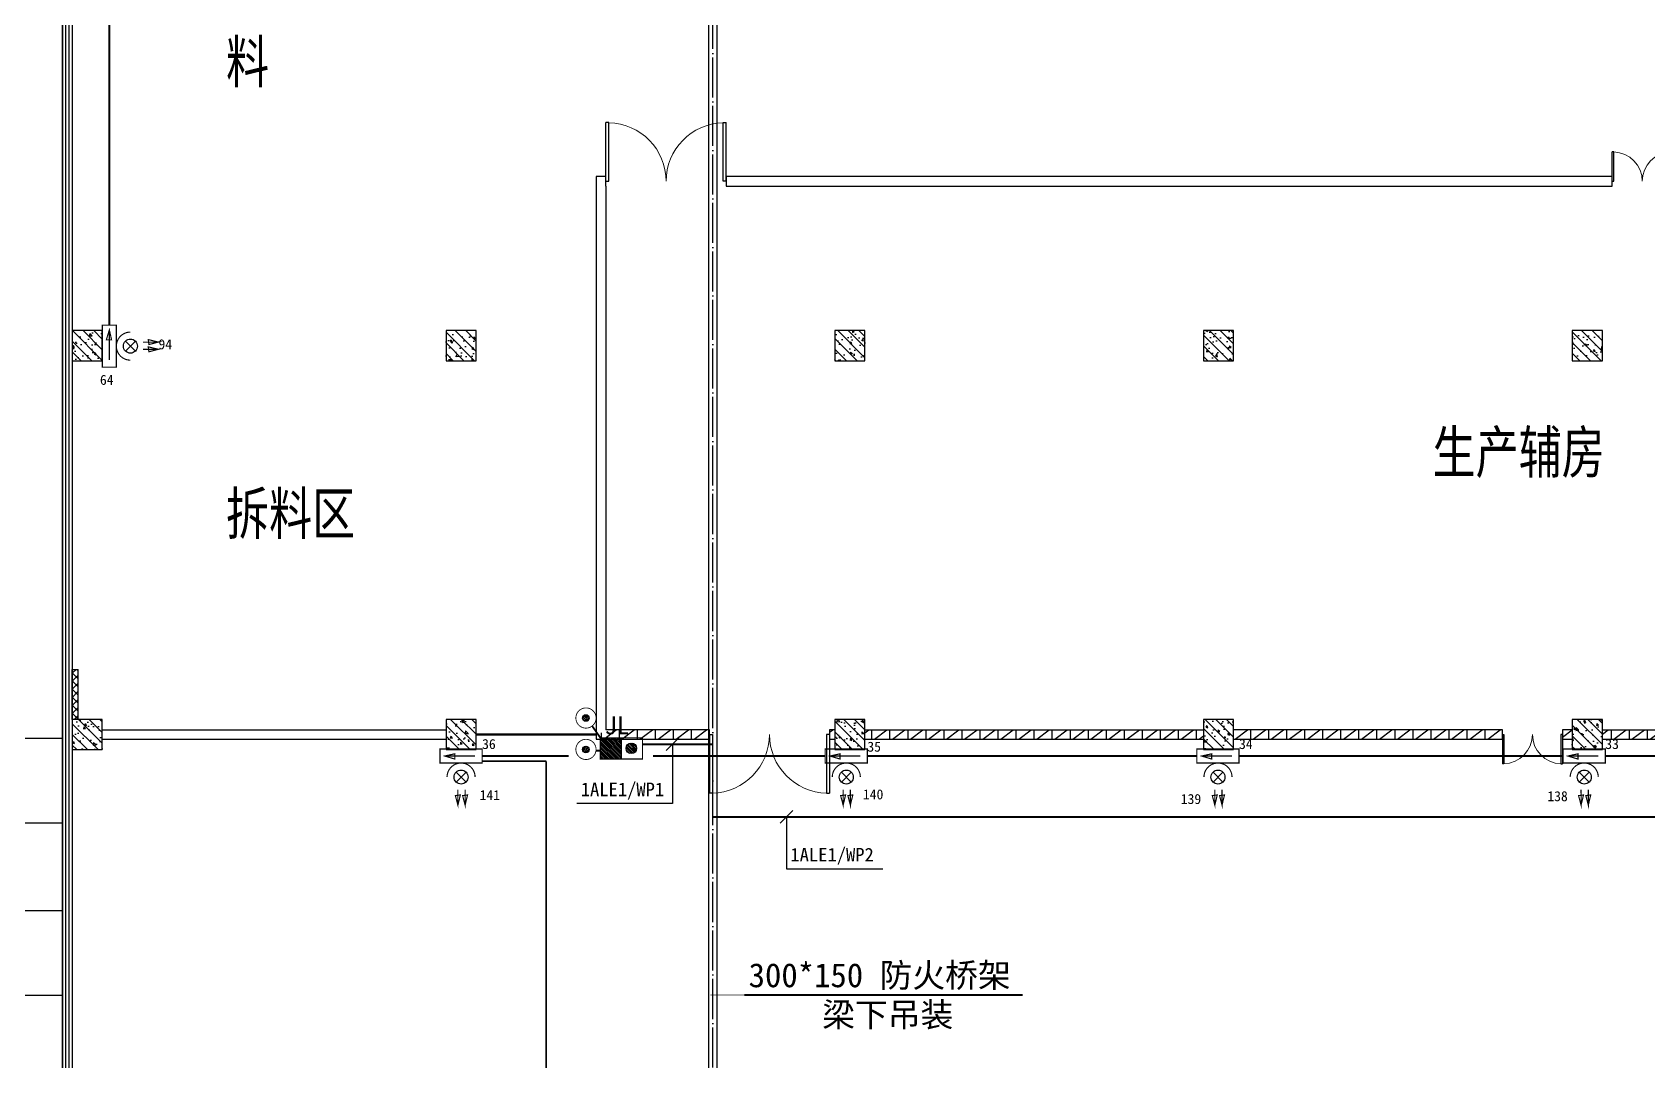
# Model space of a CAD drawing. Header units: millimetres. Extents: x -633009578 to 5705885, y -633235091 to 2571734.
# Drawn here: x 3029123 to 3069426, y 2090298 to 2115951 of the extents above; entities that cross this region are included whole.
import ezdxf

# ---------------------------------------------------------------- set-up
doc = ezdxf.new("R2010")
doc.units = ezdxf.units.MM
doc.header["$LTSCALE"] = 1000
doc.header["$MEASUREMENT"] = 0
doc.linetypes.add('DASH', pattern=[0.35, 0.25, -0.1])
doc.linetypes.add('DOTE', pattern=[2.4200000000000004, 2, -0.2, 0.02, -0.2])
doc.layers.get('0').update_dxf_attribs({"color": 9})
for name, color, linetype in [('000000000000电气', 7, 'Continuous'), ('A-COLUM(柱)', 255, 'Continuous'), ('A-DOOR(门）', 4, 'Continuous'), ('A-F-AREA(计算)', 5, 'Continuous'), ('A-FLOR(看线)', 8, 'Continuous'), ('A-HATH(填充)', 8, 'Continuous'), ('A-TEXT(房间)', 243, 'Continuous'), ('A-WALL(墙)', 255, 'Continuous'), ('A-WINDOW（窗）', 4, 'Continuous'), ('电-强电平面-标注', 3, 'Continuous'), ('电-强电平面-线缆', 3, 'Continuous'), ('电-桥架', 4, 'Continuous'), ('设备-照明', 3, 'Continuous'), ('设备-箱柜', 3, 'Continuous')]:
    doc.layers.add(name, color=color, linetype=linetype)
doc.styles.add('_TCH', font='simhei.ttf', dxfattribs={"width": 0.75, "bigfont": 'hztxt.shx'})
doc.styles.add('ELEC-DIM', font='simhei.ttf')
doc.styles.add('IDQSTYLE', font='simhei.ttf', dxfattribs={"width": 0.707, "bigfont": 'hztxt.shx'})
doc.styles.add('宋体', font='simhei.ttf')
pattern_1 = [(0, (597621.4751960551, 677964.29318137), (0, 350), []), (37.875, (598021.4751960551, 677964.29318137), (-169.61527734408, 218.0766567528281), []), (90, (598021.4751960551, 677964.29318137), (-450, 2.755455298081545e-14), [])]

# ---------------------------------------------------------------- blocks, each defined once
blk = doc.blocks.new('HC000078')
at = {"color": 0, "linetype": 'Continuous', "const_width": 0.2}
for points in [[(-3.750000000000028, 1.25), (3.75, 1.25), (3.75, -1.25), (-3.750000000000028, -1.25), (-3.750000000000028, 1.25)], [(2.5, 0), (-2.500000000000028, 0)]]:
    blk.add_lwpolyline(points, dxfattribs=at)
blk.add_lwpolyline([(2.917016710174721, 0), (1.120131515022848, 0.3984556212736834), (1.120131515022848, -0.539087017017323)], close=True, dxfattribs=at)
at = {"color": 0, "style": 'IDQSTYLE', "width": 0.7}
blk.add_attdef('PSFHATT', (5.75, -1.25), '', height=2.5, dxfattribs=at)
blk = doc.blocks.new('HC000064')
at = {"color": 0, "linetype": 'Continuous'}
for p, q in [((-0.8838834764831063, -0.8838834764831063), (0.8838834764831063, 0.8838834764831063)), ((-0.8838834764830494, 0.8838834764831063), (0.8838834764831631, -0.8838834764831063))]:
    blk.add_line(p, q, dxfattribs=at)
at = {"color": 0, "linetype": 'Continuous', "const_width": 0.2}
blk.add_lwpolyline([(5.710751695749348e-14, 2.499999999999886, 0.1989123673796647), (-1.767766952966326, 1.767766952966327, 0.1989123673796613), (-2.5, 1.951292859901378e-16, 0.1989123673796761), (-1.767766952966326, -1.76776695296644, 0.1989123673796782), (5.594010226827932e-14, -2.500000000000227)], format="xyb", dxfattribs=at)
for points in [[(2.226896073527712, 0.5659208660671311), (5.003498004369476, 0.5624686703930024), (3.296463286048663, 1.009912150058199), (3.185957433181557, 0.1260038671447887), (5.003498004369476, 0.5624686703930024)], [(2.224443767981995, -0.721123763554715), (5.001045698823816, -0.7245759592289005), (3.294010980502946, -0.2771324795636474), (3.18350512763584, -1.161040762477114), (5.001045698823816, -0.7245759592289005)]]:
    blk.add_lwpolyline(points, dxfattribs=at)
at = {"color": 0, "linetype": 'Continuous'}
for centre, radius, start, end in [((1.199040866595169e-14, -7.105427357601002e-14), 1.250000000000069, 135.0000000000036, 179.9999999999968), ((-2.259303855112194e-14, -1.740829702612245e-13), 1.250000000000117, 89.99999999999898, 134.9999999999991), ((-9.10937991704941e-14, -1.740829702612245e-13), 1.250000000000117, 45.00000000000085, 89.99999999999582), ((-1.252331571777177e-13, -7.088774012231625e-14), 1.250000000000068, 3.249254662582951e-12, 44.99999999999639), ((-2.284838984678572e-13, -5.684341886080801e-14), 1.250000000000172, 315.0000000000093, 2.605510395054555e-12), ((-2.264854970235319e-14, -5.695444116327053e-14), 1.250000000000034, 179.9999999999974, 225.0000000000007), ((-2.270406085358445e-14, -1.338928967697939e-13), 1.24999999999998, 224.9999999999983, 270.000000000001), ((-9.131584377541913e-14, 3.996802888650564e-15), 1.250000000000118, 270.0000000000042, 315.0000000000028)]:
    blk.add_arc(centre, radius, start, end, dxfattribs=at)
at = {"color": 0, "style": 'IDQSTYLE', "width": 0.7}
blk.add_attdef('PSFHATT', (7.003498004369476, -2.500000010000227), '', height=2.5, dxfattribs=at)
blk = doc.blocks.new('*X287')
at = {"color": 0, "linetype": 'Continuous'}
for p, q in [((236.0206220574499, 320.0249076624117), (237.378127662451, 321.3824132674129)), ((236.0683141725853, 320.496863846259), (236.9061714786037, 321.3347211522775)), ((236.1016244846389, 319.6816460208888), (237.721389303974, 321.3014108402239)), ((236.2512206413302, 319.4069781088681), (237.9960572159946, 321.1518146835326)), ((236.4546819671401, 319.1861753659661), (238.2168599588967, 320.9483533577227)), ((236.710333914097, 319.0175632442111), (238.3854720806517, 320.6927014107658)), ((237.0274190887965, 318.9103843501987), (238.4926509746641, 320.3756162360663)), ((237.4411960024395, 318.8998971951298), (238.503138129733, 319.9618393224233))]:
    blk.add_line(p, q, dxfattribs=at)
blk = doc.blocks.new('*X288')
at = {"color": 0, "linetype": 'Continuous'}
for p, q in [((234.7655414724513, 317.9212989399893), (239.3433150387835, 322.4990725063215)), ((234.7655414724513, 318.3455630087012), (238.9190509700716, 322.4990725063215)), ((234.7655414724513, 318.7698270774131), (238.4947869013596, 322.4990725063215)), ((234.7655414724513, 319.1940911461251), (238.0705228326477, 322.4990725063215)), ((234.7655414724513, 319.618355214837), (237.6462587639358, 322.4990725063215)), ((234.7655414724513, 320.0426192835489), (237.2219946952239, 322.4990725063215)), ((234.7655414724513, 320.4668833522609), (236.797730626512, 322.4990725063215)), ((234.7655414724513, 320.8911474209728), (236.3734665578, 322.4990725063215)), ((234.7655414724513, 321.3154114896847), (235.9492024890881, 322.4990725063215)), ((234.7655414724513, 321.7396755583966), (235.5249384203761, 322.4990725063215)), ((234.7655414724513, 322.1639396271086), (235.1006743516642, 322.4990725063215)), ((234.7675791074955, 317.4990725063215), (239.7655414724513, 322.4970348712774)), ((235.1918431762074, 317.4990725063215), (239.7655414724513, 322.0727708025654)), ((235.6161072449193, 317.4990725063215), (239.7655414724513, 321.6485067338535)), ((236.0403713136312, 317.4990725063215), (239.7655414724513, 321.2242426651416)), ((236.4646353823431, 317.4990725063215), (239.7655414724513, 320.7999785964296)), ((236.8888994510551, 317.4990725063215), (239.7655414724513, 320.3757145277177)), ((237.313163519767, 317.4990725063215), (239.7655414724513, 319.9514504590058)), ((237.7374275884789, 317.4990725063215), (239.7655414724513, 319.5271863902939)), ((238.1616916571909, 317.4990725063215), (239.7655414724513, 319.1029223215819)), ((238.5859557259028, 317.4990725063215), (239.7655414724513, 318.67865825287)), ((239.0102197946147, 317.4990725063215), (239.7655414724513, 318.2543941841581)), ((239.4344838633266, 317.4990725063215), (239.7655414724513, 317.8301301154461))]:
    blk.add_line(p, q, dxfattribs=at)
blk = doc.blocks.new('HC000436')
at = {"color": 0, "linetype": 'Continuous'}
blk.add_line((-2.5, 0), (2.5, 0), dxfattribs=at)
at = {"color": 0, "linetype": 'Continuous', "const_width": 0.3}
for points in [[(2.5, 0), (2.5, 5), (-2.5, 5), (-2.5, 0)], [(-2.5, 0), (-2.5, -5), (2.5, -5)], [(2.5, -5), (2.5, 0)]]:
    blk.add_lwpolyline(points, dxfattribs=at)
at = {"color": 0, "linetype": 'Continuous'}
blk.add_circle((0, -2.361578653910044), 1.25, dxfattribs=at)
at = {"color": 0, "linetype": 'Continuous', "rotation": 180}
blk.add_blockref('*X288', (237.2655414724512, 322.4990725063214), dxfattribs=at)
at = {"color": 0, "linetype": 'Continuous'}
blk.add_blockref('*X287', (-237.2655414724513, -322.4990725063215), dxfattribs=at)
at = {"color": 0, "style": 'IDQSTYLE', "width": 0.7}
blk.add_attdef('PSFHATT', (4.5, -5), '', height=2.5, dxfattribs=at)
blk = doc.blocks.new('*X290')
at = {"color": 0, "linetype": 'Continuous'}
for p, q in [((345.9396703441159, 231.3883717918953), (346.8559364392781, 232.3046378870575)), ((346.0001760270881, 231.8731415435793), (346.371166687594, 232.2441322040853)), ((346.06646209552, 231.0908994745874), (347.153408756586, 232.1778461356533)), ((346.2827710366403, 230.8829443469958), (347.3613638841776, 231.961537194533)), ((346.5911216184944, 230.7670308601379), (347.4772773710355, 231.653186612679)), ((347.1377250094184, 230.88937018235), (347.3549380488233, 231.1065832217549))]:
    blk.add_line(p, q, dxfattribs=at)
blk = doc.blocks.new('HC000448')
at = {"color": 0, "linetype": 'Continuous', "const_width": 0.2000000000000002}
blk.add_lwpolyline([(-2.377408307652388, 0, 1), (2.422591692347567, 0, 1)], format="xyb", close=True, dxfattribs=at)
at = {"color": 0, "linetype": 'Continuous'}
blk.add_circle((0, 0), 0.7803404143294566, dxfattribs=at)
blk.add_blockref('*X290', (-346.7053415061296, -231.5389667250438), dxfattribs=at)
at = {"color": 0, "style": 'IDQSTYLE', "width": 0.7}
blk.add_attdef('PSFHATT', (4.422591702347566, -2.400000009999977), '', height=2.5, dxfattribs=at)
blk = doc.blocks.new('$DorLib2D$00000213')
at = {"color": 0, "linetype": 'DASH', "const_width": 0.02}
blk.add_lwpolyline([(0.5, 3.552713678800501e-15), (-0.5, 3.552713678800501e-15)], dxfattribs=at)
blk = doc.blocks.new('$DorLib2D$00000002')
for p, q in [((-0.5, -5.684341886080802e-17), (-0.5000000000000007, 0.4875)), ((-0.4750000000000007, 0.4875), (-0.5000000000000007, 0.4875)), ((-0.475, -2.842170943040401e-17), (-0.4750000000000007, 0.4875)), ((0.475, -2.842170943040401e-17), (0.4750000000000007, 0.4875)), ((0.4750000000000007, 0.4875), (0.5000000000000007, 0.4875)), ((0.5, -5.684341886080802e-17), (0.5000000000000007, 0.4875)), ((-0.5, -5.684341886080802e-17), (-0.475, -2.842170943040401e-17)), ((0.5, -5.684341886080802e-17), (0.475, -2.842170943040401e-17))]:
    blk.add_line(p, q)
at = {"lineweight": 13}
for centre, start, end in [((-0.4875, -4.263256414560601e-17), 0, 88.53071641864632), ((0.4875, -4.263256414560601e-17), 91.4692835813537, 180)]:
    blk.add_arc(centre, 0.4875, start, end, dxfattribs=at)
blk = doc.blocks.new('$TCHSYS$WIN2D')
for p, q in [((-0.5, 0.5), (0.5, 0.5)), ((0.5, 0.1666666666666666), (-0.5, 0.1666666666666666)), ((0.5, -0.1666666666666667), (-0.5, -0.1666666666666667)), ((-0.4999999999999999, -0.5), (0.5, -0.5))]:
    blk.add_line(p, q)
blk = doc.blocks.new('_FZH')
h = blk.add_hatch()
h.set_pattern_fill('钢筋混凝土', color=256, scale=0.1, style=0)
h.set_pattern_definition([(45, (0, 0), (-0.1767766952966369, 0.1767766952966369), []), (50, (0, 0), (0.7172601826007535, -0.06275213498259512), [0.07500000000000001, -0.8250000000000001]), (355, (0, 0), (-0.138751333613, 0.7521921337000119), [0.06, -0.66]), (100.4514, (0.05977168000000001, -0.00522934), (0.5785093817140216, 0.6894395420609536), [0.06374019, -0.701142112]), (46.1842, (0, 0.2), (1.067241048625645, -0.1655190143290181), [0.1125, -1.2375]), (96.6356, (0.088936745, 0.186206693), (0.9346627055487033, 0.9741178709004418), [0.095610288, -1.051713]), (351.1842, (0, 0.2), (0.9346619451336272, 0.9741186009253247), [0.09000000000000001, -0.9900000000000001]), (21, (0.1, 0.15), (0.5969070521184617, -0.4026188906653388), [0.07500000000000001, -0.8250000000000001]), (326, (0.1, 0.15), (0.2433153319215824, 0.7251500450468529), [0.06, -0.66]), (71.4514, (0.149742233, 0.116448394), (0.84022262858149, 0.3225304967099524), [0.06374019, -0.701142112]), (37.50000000000001, (0, 0), (0.01215985531729062, 0.3328938538313115), [0, -0.652, 0, -0.67, 0, -0.6625000000000001]), (7.499999999999999, (0, 0), (0.2630695374421486, 0.3944117118823603), [0, -0.382, 0, -0.637, 0, -0.2525]), (-32.5, (-0.223, 0), (0.533822436172409, -0.02255487173437976), [0, -0.25, 0, -0.78, 0, -1.035]), (-42.5, (-0.323, 0), (0.5831861693423862, 0.1001049823323177), [0, -0.325, 0, -0.518, 0, -0.735])])
h.paths.add_polyline_path([(-0.5, -0.5), (0.5, -0.5), (0.5, 0.5), (-0.5, 0.5)])
blk.add_lwpolyline([(-0.5, -0.5), (0.5, -0.5), (0.5, 0.5), (-0.5, 0.5)], close=True)

msp = doc.modelspace()

# ---------------------------------------------------------------- hatches: boundary and pattern name
at = {"layer": 'A-HATH(填充)'}
h = msp.add_hatch(dxfattribs=at)
h.set_pattern_fill('多孔材料', color=256, scale=50, style=0)
h.set_pattern_definition([(45, (597721.4751960551, 677964.29318137), (-100.0001016555733, 100.0001016555733), []), (135, (597721.4751960551, 677964.29318137), (-100.0001016555733, -100.0001016555733), [])])
h.paths.add_polyline_path([(3030269.99403178, 2098809.629172626), (3030269.99403178, 2100059.629172626), (3030119.99403178, 2100059.629172626), (3030119.99403178, 2098809.629172626)])
h = msp.add_hatch(dxfattribs=at)
h.set_pattern_fill('空心砖', color=256, scale=100, style=0)
h.set_pattern_definition(pattern_1)
h.paths.add_polyline_path([(3043314.994031504, 2098314.629172626), (3046014.994032013, 2098314.629172597), (3046014.994032013, 2098554.629172602), (3043434.994031505, 2098554.629172586), (3043314.994031505, 2098474.629172641)])
h = msp.add_hatch(dxfattribs=at)
h.set_pattern_fill('空心砖', color=256, scale=100, style=0)
h.set_pattern_definition(pattern_1)
h.paths.add_polyline_path([(3049144.99403178, 2098314.629172605), (3049144.99403178, 2098554.629172623), (3049014.994032013, 2098554.629172621), (3049014.994032013, 2098314.629172597)])
h = msp.add_hatch(dxfattribs=at)
h.set_pattern_fill('空心砖', color=256, scale=100, style=0)
h.set_pattern_definition(pattern_1)
h.paths.add_polyline_path([(3058344.99403178, 2098314.629172626), (3058344.99403178, 2098554.629172626), (3049894.99403178, 2098554.629172626), (3049894.99403178, 2098314.629172626)])
h = msp.add_hatch(dxfattribs=at)
h.set_pattern_fill('空心砖', color=256, scale=100, style=0)
h.set_pattern_definition(pattern_1)
h.paths.add_polyline_path([(3059094.99403178, 2098554.629172626), (3059094.99403178, 2098314.629172626), (3065799.994032013, 2098314.629172634), (3065799.994032013, 2098554.629172634)])
h = msp.add_hatch(dxfattribs=at)
h.set_pattern_fill('空心砖', color=256, scale=100, style=0)
h.set_pattern_definition(pattern_1)
h.paths.add_polyline_path([(3067544.99403178, 2098314.629172631), (3067544.99403178, 2098554.629172631), (3067299.994032013, 2098554.629172634), (3067299.994032013, 2098314.629172634)])
h = msp.add_hatch(dxfattribs=at)
h.set_pattern_fill('空心砖', color=256, scale=100, style=0)
h.set_pattern_definition(pattern_1)
h.paths.add_polyline_path([(3076744.99403178, 2098314.629172626), (3076744.99403178, 2098554.629172626), (3068294.99403178, 2098554.629172626), (3068294.99403178, 2098314.629172626)])

# ---------------------------------------------------------------- linework, layer by layer
at = {"layer": 'A-F-AREA(计算)'}
msp.add_lwpolyline([(3029879.994031782, 2196074.629172625), (3164159.994031782, 2196074.629172625), (3164159.994031782, 2059994.629172625), (3029879.994031782, 2059994.629172625)], close=True, dxfattribs=at)
at = {"layer": 'A-FLOR(看线)'}
for points in [[(3029879.994031789, 2098334.629172626), (3028879.994031789, 2098334.629172626), (3028879.994031789, 2096234.629172781), (3029879.994031782, 2096234.629172781)], [(3029879.994031789, 2094034.629172683), (3028879.994031789, 2094034.629172683), (3028879.994031789, 2091934.629172838), (3029879.994031782, 2091934.629172838)]]:
    msp.add_lwpolyline(points, dxfattribs=at)
at = {"layer": 'A-WALL(墙)'}
for p, q in [((3043434.994031504, 2112354.629172624), (3043194.994031504, 2112354.629172619)), ((3043194.994031504, 2112354.629172619), (3043194.994031504, 2098554.629172712)), ((3043434.994031504, 2112114.629172621), (3043434.994031504, 2112354.629172624)), ((3068539.994032013, 2112354.629172627), (3046434.994031504, 2112354.629172624)), ((3046434.994031504, 2112354.629172624), (3046434.994031504, 2112114.629172626)), ((3068539.994032013, 2112114.629172626), (3068539.994032013, 2112354.629172627)), ((3043434.994031504, 2112114.629172621), (3043434.994031505, 2098554.629172586)), ((3046434.994031504, 2112114.629172626), (3068539.994032013, 2112114.629172626)), ((3030119.99403178, 2098809.629172626), (3030119.99403178, 2100059.629172626)), ((3030119.99403178, 2100059.629172626), (3030269.99403178, 2100059.629172626)), ((3030269.99403178, 2098809.629172626), (3030269.99403178, 2100059.629172626)), ((3030869.99403178, 2098554.629172626), (3039444.994031993, 2098554.629172608)), ((3030869.99403178, 2098314.629172626), (3039444.994031993, 2098314.629172608)), ((3043194.994031504, 2098554.629172712), (3043194.994032013, 2098314.629172693)), ((3043194.994032013, 2098314.629172693), (3043314.994031504, 2098314.629172626)), ((3043314.994031504, 2098314.629172626), (3046014.994032013, 2098314.629172597)), ((3046014.994032013, 2098554.629172602), (3043434.994031505, 2098554.629172586)), ((3046014.994032013, 2098314.629172597), (3046014.994032013, 2098554.629172602)), ((3049144.994031993, 2098554.629172287), (3049014.994032013, 2098554.629172621)), ((3049014.994032013, 2098554.629172621), (3049014.994032013, 2098314.629172597)), ((3049014.994032013, 2098314.629172597), (3049144.994031993, 2098314.629173058)), ((3049894.994031342, 2098554.629172634), (3058344.994031993, 2098554.629172635)), ((3049894.994031342, 2098314.629172634), (3058344.994031993, 2098314.629172647)), ((3065799.994032013, 2098554.629172634), (3059094.994031342, 2098554.629172598)), ((3059094.994031342, 2098314.629172605), (3065799.994032013, 2098314.629172634)), ((3065799.994032013, 2098314.629172634), (3065799.994032013, 2098554.629172634)), ((3067544.994031341, 2098554.629172277), (3067299.994032013, 2098554.629172634)), ((3067299.994032013, 2098554.629172634), (3067299.994032013, 2098314.629172634)), ((3067299.994032013, 2098314.629172634), (3067544.994031341, 2098314.629172975)), ((3068294.994031993, 2098554.629172634), (3076744.994031342, 2098554.629172617)), ((3068294.994031993, 2098314.629172634), (3076744.994031342, 2098314.629172611))]:
    msp.add_line(p, q, dxfattribs=at)
at = {"layer": '电-强电平面-标注'}
for p, q in [((3045253.599026061, 2098349.966088701), (3044935.400973956, 2098031.768037737)), ((3045094.500000008, 2098190.867063219), (3045094.500000008, 2096710)), ((3045094.500000008, 2096710), (3042711.588607603, 2096710)), ((3048101.099025766, 2096537.599025784), (3047782.900974234, 2096219.400974249)), ((3047942, 2096378.500000017), (3047942, 2095081)), ((3047942, 2095081), (3050343.898734177, 2095081))]:
    msp.add_line(p, q, dxfattribs=at)
at = {"layer": '电-强电平面-线缆', "color": 1, "linetype": 'Continuous', "const_width": 45}
for points in [[(3031044.99403178, 2108647.852025432), (3031044.99403178, 2117315.19839246)], [(3043296.872954562, 2098351.555535323), (3043090.571202482, 2098646.628273897)], [(3044346.106276503, 2098190.867064562), (3046098.232678399, 2098190.867061417)], [(3040344.99403178, 2097897.852026017), (3042502.82086508, 2097897.852026017)], [(3041944.346272779, 2097769.384243253), (3040345.026948911, 2097769.384243253)], [(3041944.346272779, 2088686.507318622), (3041944.346272779, 2097769.384243253)], [(3043186.513354868, 2098031.602924655), (3043296.106276503, 2098031.602924655)], [(3044607.385379364, 2097897.852026017), (3048906.479119236, 2097897.852026017)], [(3049956.679119236, 2097897.852026017), (3058179.628112064, 2097897.852026017)], [(3059229.828112064, 2097897.852026017), (3067317.402667039, 2097897.852026017)], [(3068367.602667039, 2097897.852026017), (3076624.395269328, 2097897.852026017)], [(3046098.232675146, 2096378.500000017), (3091985, 2096378.500000017)]]:
    msp.add_lwpolyline(points, dxfattribs=at)
at = {"layer": '电-桥架', "color": 5, "linetype": 'DOTE', "ltscale": 0.5}
msp.add_line((3046098.232629175, 2070766.281510562), (3046098.232748485, 2137238.155458632), dxfattribs=at)
at = {"layer": '电-桥架', "ltscale": 0.5}
msp.add_lwpolyline([(3046198.232748485, 2137238.155458453), (3046198.232629175, 2070766.281510383), (3045998.232629175, 2070766.281510741), (3045998.232748485, 2137238.155458811)], close=True, dxfattribs=at)
at = {"layer": '设备-箱柜', "color": 6}
msp.add_lwpolyline([(3046037.783852489, 2091935.737980484, 15, 15, 0), (3046886.426962953, 2091935.737980484, 15, 15, 0), (3046886.426962953, 2091935.737980484, 45, 45, 0), (3053831.446045206, 2091935.737980484, 45, 45, 0)], format="xyseb", dxfattribs=at)

# ---------------------------------------------------------------- block references
at = {"layer": 'A-COLUM(柱)', "xscale": 750, "yscale": 750, "zscale": 750, "rotation": 270}
for p in [(3030494.99403178, 2108134.629172626), (3039819.99403178, 2108134.629172626), (3049519.99403178, 2108134.629172626), (3058719.99403178, 2108134.629172626), (3067919.99403178, 2108134.629172626), (3030494.99403178, 2098434.629172626), (3039819.99403178, 2098434.629172626), (3049519.99403178, 2098434.629172626), (3058719.99403178, 2098434.629172626), (3067919.99403178, 2098434.629172626)]:
    msp.add_blockref('_FZH', p, dxfattribs=at)
at = {"layer": 'A-DOOR(门）'}
for p, xscale, yscale, zscale in [((3044934.994031504, 2112234.629172626), 3000, 3000, 3000), ((3069289.994031942, 2112234.629172626), 1500, 1500, 1500)]:
    msp.add_blockref('$DorLib2D$00000002', p, dxfattribs=dict(at, xscale=xscale, yscale=yscale, zscale=zscale))
at = {"layer": 'A-DOOR(门）', "extrusion": (0, 0, -1), "xscale": 3000, "yscale": 3000, "zscale": 3000}
msp.add_blockref('$DorLib2D$00000213', (-3041694.994031848, 2098434.629172626), dxfattribs=at)
at = {"layer": 'A-DOOR(门）', "rotation": 180}
for p, xscale, yscale, zscale in [((3047514.994031942, 2098434.629172626), -3000, 3000, 3000), ((3066549.994031686, 2098434.629172626), -1500, 1500, 1500)]:
    msp.add_blockref('$DorLib2D$00000002', p, dxfattribs=dict(at, xscale=xscale, yscale=yscale, zscale=zscale))
at = {"layer": 'A-WINDOW（窗）', "xscale": 52000, "yscale": 240, "zscale": 52000, "rotation": 270}
msp.add_blockref('$TCHSYS$WIN2D', (3029999.99403178, 2100534.629172577), dxfattribs=at)
at = {"layer": '设备-照明', "xscale": -140, "yscale": 140, "zscale": 140}
for name, p, rotation in [('HC000078', (3031044.99403178, 2108122.852025432), 269.9999999999999), ('HC000064', (3031569.99403178, 2108122.852025432), 180), ('HC000078', (3039819.99403178, 2097897.852026016), 359.9999999999999), ('HC000078', (3049431.579119236, 2097897.852026016), 359.9999999999999), ('HC000078', (3058704.728112064, 2097897.852026016), 359.9999999999999), ('HC000078', (3067842.502667039, 2097897.852026016), 359.9999999999999), ('HC000064', (3039819.99403178, 2097372.852026016), 89.99999999999993), ('HC000064', (3049431.579119236, 2097372.852026016), 89.99999999999993), ('HC000064', (3058704.728112064, 2097372.852026016), 89.99999999999993), ('HC000064', (3067842.502667039, 2097372.852026016), 89.99999999999993)]:
    msp.add_blockref(name, p, dxfattribs=dict(at, rotation=rotation))
at = {"layer": '设备-箱柜', "xscale": 105, "yscale": 105, "zscale": 105}
for p in [(3042934.084085226, 2098846.008739322), (3042934.084085226, 2098062.834731549)]:
    msp.add_blockref('HC000448', p, dxfattribs=at)
at = {"layer": '设备-箱柜', "xscale": 105, "yscale": 105, "zscale": 105, "rotation": 90}
msp.add_blockref('HC000436', (3043821.106276503, 2098089.055535323), dxfattribs=at)

# ---------------------------------------------------------------- texts
at = {"layer": '000000000000电气', "color": 4, "lineweight": 35, "style": '宋体'}
for s, p in [('94', (3032270.483752392, 2108044.106411577)), ('141', (3040282.675235473, 2096797.419114234)), ('140', (3049846.17934035, 2096816.326154546)), ('138', (3066922.362884869, 2096771.143973272)), ('139', (3057776.119511739, 2096701.393510986))]:
    msp.add_text(s, height=250, dxfattribs=at).set_placement(p)
at = {"layer": '000000000000电气', "color": 0, "lineweight": 35, "style": '宋体'}
msp.add_text('64', height=250, dxfattribs=at).set_placement((3030810.441860799, 2107156.686160539))
at = {"layer": '000000000000电气', "color": 2, "lineweight": 35, "style": '宋体'}
for s, p in [('36', (3040344.99403178, 2098072.852026016)), ('35', (3049956.579119236, 2098006.082733947)), ('34', (3059229.728112064, 2098072.852026016)), ('33', (3068367.502667039, 2098072.852026016))]:
    msp.add_text(s, height=250, dxfattribs=at).set_placement(p)
at = {"layer": 'A-TEXT(房间)', "style": '_TCH', "width": 0.75}
for s, p in [('料', (3033956.363140235, 2114692.361589075)), ('生产辅房', (3064058.420153392, 2104952.164068998)), ('拆料区', (3033956.363140235, 2103422.360997315))]:
    msp.add_text(s, height=1050, dxfattribs=at).set_placement(p)
at = {"layer": '电-强电平面-标注', "style": 'ELEC-DIM'}
for s, height, p in [('JL', 450, (3043402, 2098437.555535323)), ('1ALE1/WP1', 339.8734177215189, (3042806.525316463, 2096896.075949367)), ('1ALE1/WP2', 339.8734177215189, (3048036.93670886, 2095267.075949367))]:
    msp.add_text(s, height=height, dxfattribs=at).set_placement(p)
at = {"layer": '设备-箱柜', "color": 6, "style": 'ELEC-DIM'}
for s, p in [('300*150 防火桥架', (3046995.008518708, 2092130.441885371)), ('梁下吊装', (3048829.411066783, 2091146.113698751))]:
    msp.add_text(s, height=600, dxfattribs=at).set_placement(p)

doc.saveas('drawing.dxf')
